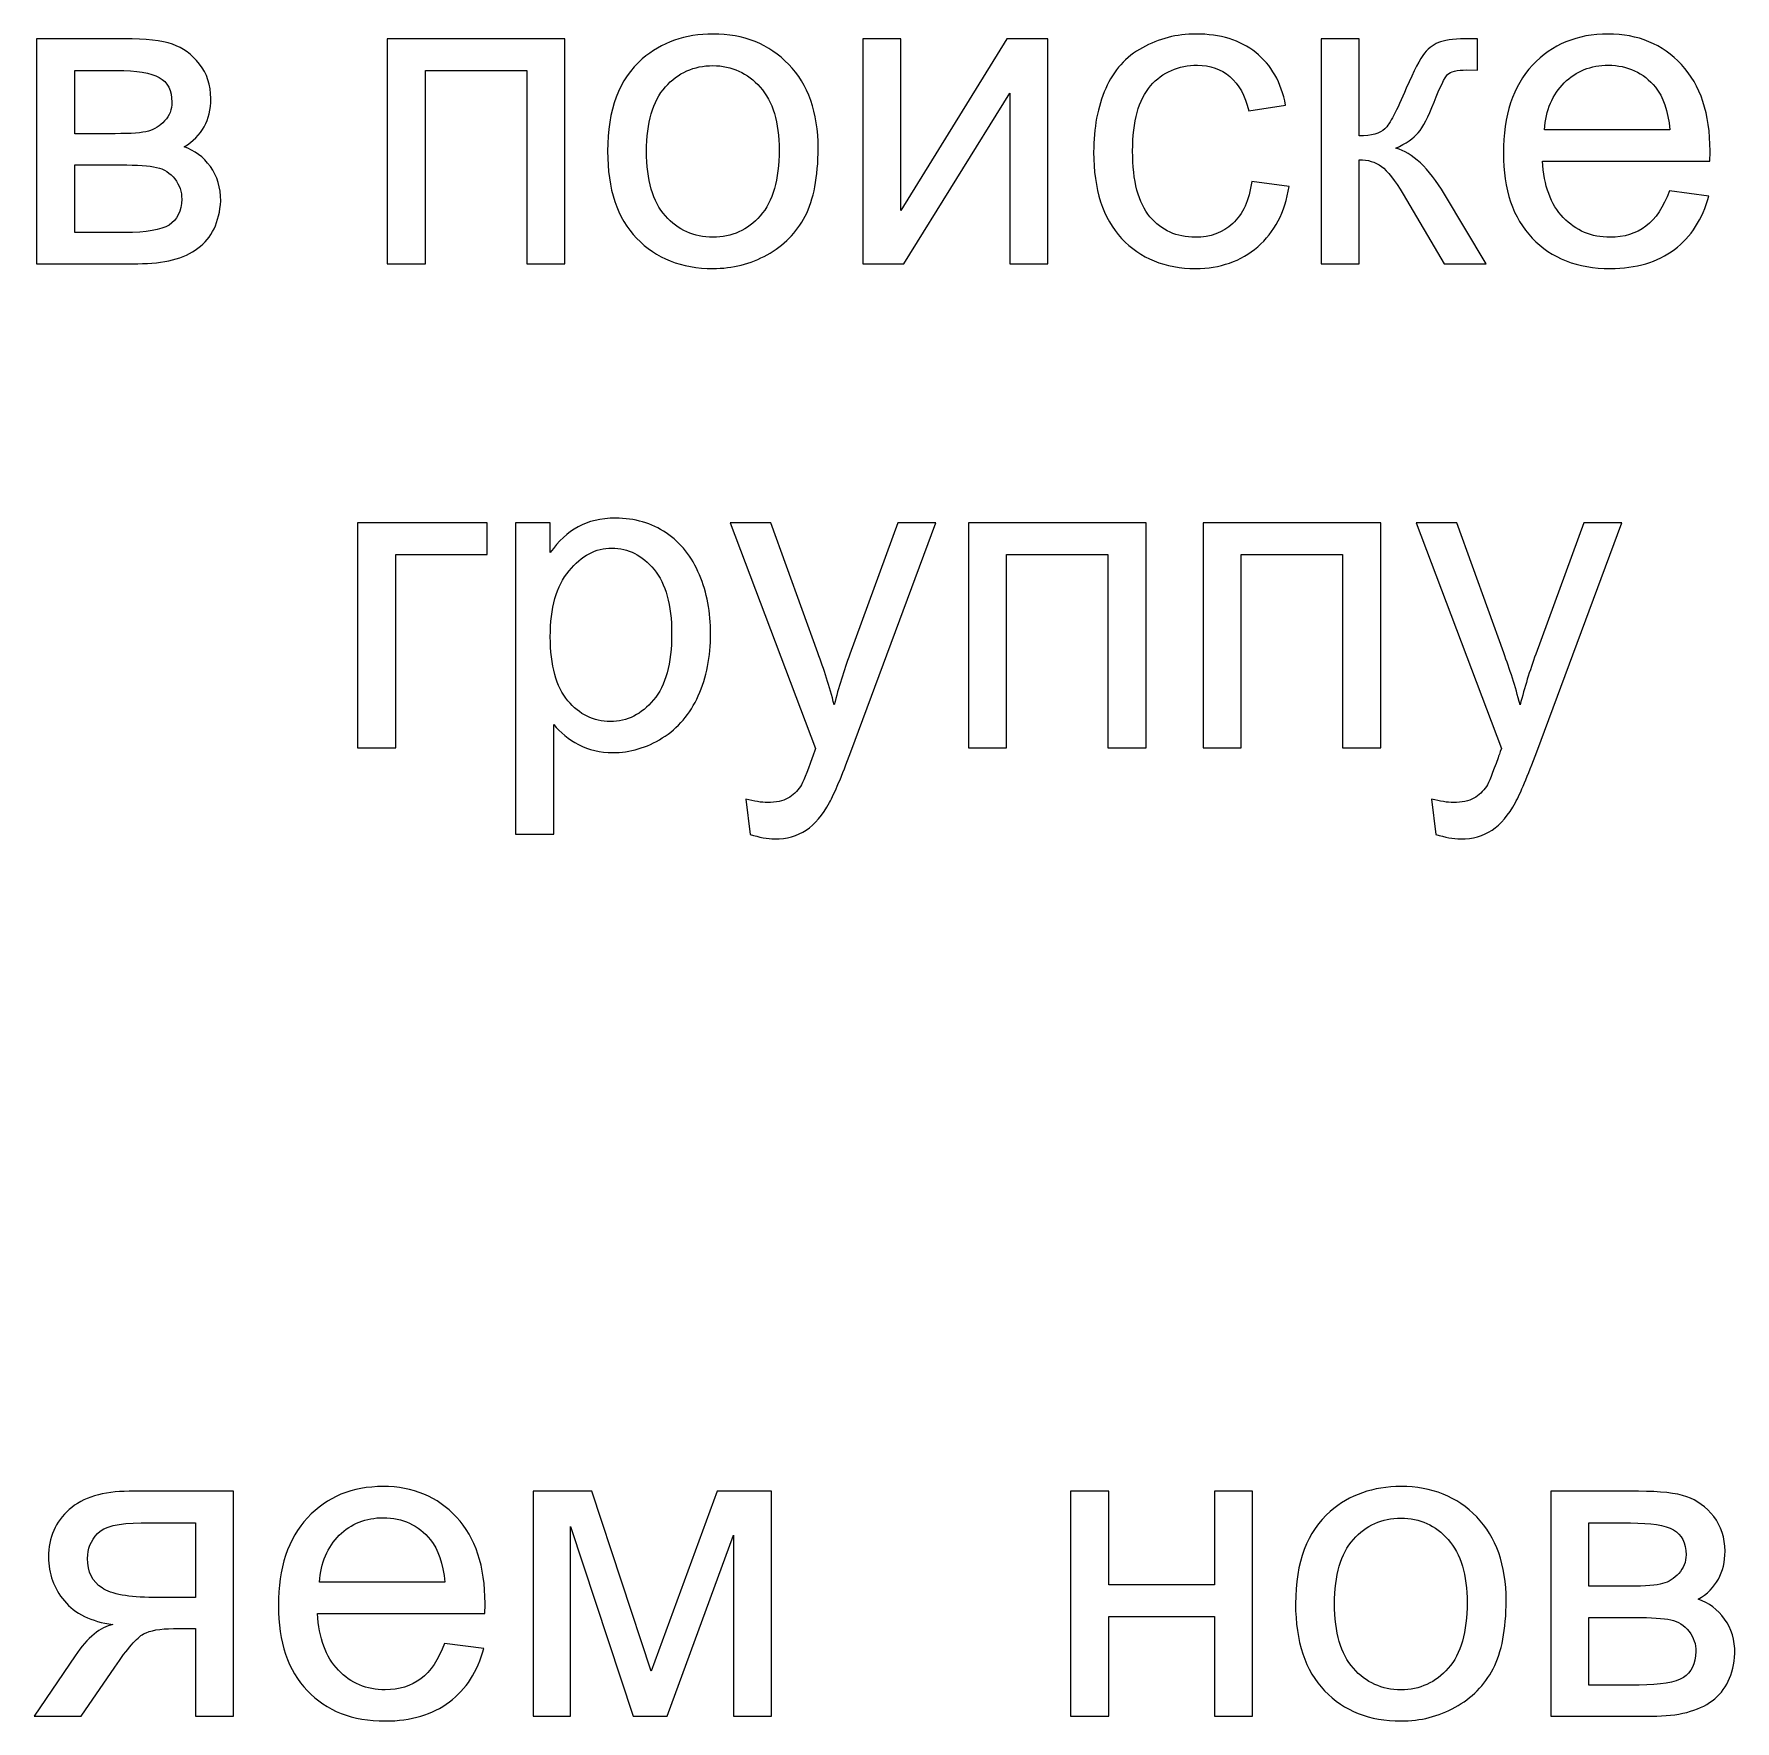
# Model space of a CAD drawing. Header units: millimetres. Extents: x 401 to 1796, y 156 to 1707.
# Drawn here: x 1372.6 to 1472.3, y 376.3 to 475.2 of the extents above; entities that cross this region are included whole.
import ezdxf

# ---------------------------------------------------------------- set-up
doc = ezdxf.new("R2010")
doc.units = ezdxf.units.MM
doc.header["$MEASUREMENT"] = 0
doc.layers.add('layer 1', color=7, linetype='Continuous')

msp = doc.modelspace()

# ---------------------------------------------------------------- linework, layer by layer
at = {"layer": 'layer 1', "color": 250}
for points, knots in [([(1372.709, 474.8986), (1372.709, 474.8986), (1377.8525, 474.8986), (1377.8525, 474.8986), (1377.8525, 474.8986), (1379.114, 474.8986), (1380.0538, 474.7928), (1380.6719, 474.5811), (1380.6719, 474.5811), (1381.2857, 474.3694), (1381.8149, 473.9842), (1382.2552, 473.4212), (1382.2552, 473.4212), (1382.6997, 472.8539), (1382.9198, 472.1808), (1382.9198, 471.3934), (1382.9198, 471.3934), (1382.9198, 470.7626), (1382.7886, 470.2123), (1382.5303, 469.7466), (1382.5303, 469.7466), (1382.2679, 469.2767), (1381.8784, 468.883), (1381.3535, 468.5698), (1381.3535, 468.5698), (1381.9715, 468.3623), (1382.4838, 467.9771), (1382.8944, 467.4098), (1382.8944, 467.4098), (1383.3008, 466.8468), (1383.504, 466.1737), (1383.504, 465.399), (1383.504, 465.399), (1383.4236, 464.1502), (1382.9748, 463.2231), (1382.1663, 462.6219), (1382.1663, 462.6219), (1381.3577, 462.0166), (1380.1808, 461.716), (1378.6399, 461.716), (1378.6399, 461.716), (1378.6399, 461.716), (1372.709, 461.716), (1372.709, 461.716), (1372.709, 461.716), (1372.709, 461.716), (1372.709, 474.8986), (1372.709, 474.8986)], [0, 0, 0, 0, 0.0769231, 0.0769231, 0.0769231, 0.0769231, 0.1538462, 0.1538462, 0.1538462, 0.1538462, 0.2307692, 0.2307692, 0.2307692, 0.2307692, 0.3076923, 0.3076923, 0.3076923, 0.3076923, 0.3846154, 0.3846154, 0.3846154, 0.3846154, 0.4615385, 0.4615385, 0.4615385, 0.4615385, 0.5384615, 0.5384615, 0.5384615, 0.5384615, 0.6153846, 0.6153846, 0.6153846, 0.6153846, 0.6923077, 0.6923077, 0.6923077, 0.6923077, 0.7692308, 0.7692308, 0.7692308, 0.7692308, 0.8461538, 0.8461538, 0.8461538, 0.8461538, 1, 1, 1, 1]), ([(1393.2619, 474.8986), (1393.2619, 474.8986), (1403.6759, 474.8986), (1403.6759, 474.8986), (1403.6759, 474.8986), (1403.6759, 474.8986), (1403.6759, 461.716), (1403.6759, 461.716), (1403.6759, 461.716), (1403.6759, 461.716), (1401.4407, 461.716), (1401.4407, 461.716), (1401.4407, 461.716), (1401.4407, 461.716), (1401.4407, 473.0444), (1401.4407, 473.0444), (1401.4407, 473.0444), (1401.4407, 473.0444), (1395.4971, 473.0444), (1395.4971, 473.0444), (1395.4971, 473.0444), (1395.4971, 473.0444), (1395.4971, 461.716), (1395.4971, 461.716), (1395.4971, 461.716), (1395.4971, 461.716), (1393.2619, 461.716), (1393.2619, 461.716), (1393.2619, 461.716), (1393.2619, 461.716), (1393.2619, 474.8986), (1393.2619, 474.8986)], [0, 0, 0, 0, 0.1111111, 0.1111111, 0.1111111, 0.1111111, 0.2222222, 0.2222222, 0.2222222, 0.2222222, 0.3333333, 0.3333333, 0.3333333, 0.3333333, 0.4444444, 0.4444444, 0.4444444, 0.4444444, 0.5555556, 0.5555556, 0.5555556, 0.5555556, 0.6666667, 0.6666667, 0.6666667, 0.6666667, 0.7777778, 0.7777778, 0.7777778, 0.7777778, 1, 1, 1, 1]), ([(1406.1778, 468.3073), (1406.1778, 470.7415), (1406.8551, 472.5449), (1408.214, 473.7175), (1408.214, 473.7175), (1409.3443, 474.6912), (1410.7286, 475.178), (1412.3585, 475.178), (1412.3585, 475.178), (1414.1661, 475.178), (1415.6478, 474.5853), (1416.7992, 473.4), (1416.7992, 473.4), (1417.9465, 472.2189), (1418.5222, 470.5806), (1418.5222, 468.4936), (1418.5222, 468.4936), (1418.5222, 466.8002), (1418.2682, 465.471), (1417.7602, 464.5015), (1417.7602, 464.5015), (1417.2522, 463.5321), (1416.5114, 462.7786), (1415.5377, 462.2409), (1415.5377, 462.2409), (1414.5683, 461.7033), (1413.5057, 461.4366), (1412.3585, 461.4366), (1412.3585, 461.4366), (1410.5127, 461.4366), (1409.0226, 462.025), (1407.8838, 463.2061), (1407.8838, 463.2061), (1406.7451, 464.3872), (1406.1778, 466.089), (1406.1778, 468.3073)], [0, 0, 0, 0, 0.1, 0.1, 0.1, 0.1, 0.2, 0.2, 0.2, 0.2, 0.3, 0.3, 0.3, 0.3, 0.4, 0.4, 0.4, 0.4, 0.5, 0.5, 0.5, 0.5, 0.6, 0.6, 0.6, 0.6, 0.7, 0.7, 0.7, 0.7, 0.8, 0.8, 0.8, 0.8, 1, 1, 1, 1]), ([(1421.1426, 474.8986), (1421.1426, 474.8986), (1423.3778, 474.8986), (1423.3778, 474.8986), (1423.3778, 474.8986), (1423.3778, 474.8986), (1423.3778, 464.8444), (1423.3778, 464.8444), (1423.3778, 464.8444), (1423.3778, 464.8444), (1429.5881, 474.8986), (1429.5881, 474.8986), (1429.5881, 474.8986), (1429.5881, 474.8986), (1431.9884, 474.8986), (1431.9884, 474.8986), (1431.9884, 474.8986), (1431.9884, 474.8986), (1431.9884, 461.716), (1431.9884, 461.716), (1431.9884, 461.716), (1431.9884, 461.716), (1429.7532, 461.716), (1429.7532, 461.716), (1429.7532, 461.716), (1429.7532, 461.716), (1429.7532, 471.7067), (1429.7532, 471.7067), (1429.7532, 471.7067), (1429.7532, 471.7067), (1423.5514, 461.716), (1423.5514, 461.716), (1423.5514, 461.716), (1423.5514, 461.716), (1421.1426, 461.716), (1421.1426, 461.716), (1421.1426, 461.716), (1421.1426, 461.716), (1421.1426, 474.8986), (1421.1426, 474.8986)], [0, 0, 0, 0, 0.0909091, 0.0909091, 0.0909091, 0.0909091, 0.1818182, 0.1818182, 0.1818182, 0.1818182, 0.2727273, 0.2727273, 0.2727273, 0.2727273, 0.3636364, 0.3636364, 0.3636364, 0.3636364, 0.4545455, 0.4545455, 0.4545455, 0.4545455, 0.5454545, 0.5454545, 0.5454545, 0.5454545, 0.6363636, 0.6363636, 0.6363636, 0.6363636, 0.7272727, 0.7272727, 0.7272727, 0.7272727, 0.8181818, 0.8181818, 0.8181818, 0.8181818, 1, 1, 1, 1]), ([(1443.9433, 466.542), (1443.9433, 466.542), (1446.1277, 466.2372), (1446.1277, 466.2372), (1446.1277, 466.2372), (1445.8864, 464.7344), (1445.2768, 463.5617), (1444.2904, 462.7108), (1444.2904, 462.7108), (1443.3041, 461.8599), (1442.0891, 461.4366), (1440.654, 461.4366), (1440.654, 461.4366), (1438.8548, 461.4366), (1437.407, 462.025), (1436.3148, 463.2019), (1436.3148, 463.2019), (1435.2184, 464.3788), (1434.6723, 466.0636), (1434.6723, 468.2565), (1434.6723, 468.2565), (1434.6723, 469.6789), (1434.9094, 470.9193), (1435.3793, 471.9861), (1435.3793, 471.9861), (1435.8492, 473.0486), (1436.5646, 473.8487), (1437.5298, 474.3779), (1437.5298, 474.3779), (1438.4908, 474.9113), (1439.5364, 475.178), (1440.6709, 475.178), (1440.6709, 475.178), (1442.0976, 475.178), (1443.2702, 474.8182), (1444.1761, 474.0943), (1444.1761, 474.0943), (1445.0863, 473.3704), (1445.6705, 472.3417), (1445.9245, 471.0124), (1445.9245, 471.0124), (1445.9245, 471.0124), (1443.7655, 470.6822), (1443.7655, 470.6822), (1443.7655, 470.6822), (1443.5581, 471.567), (1443.194, 472.2316), (1442.6648, 472.6803), (1442.6648, 472.6803), (1442.1399, 473.1248), (1441.5049, 473.3492), (1440.7598, 473.3492), (1440.7598, 473.3492), (1439.6338, 473.3492), (1438.7194, 472.947), (1438.0124, 472.1427), (1438.0124, 472.1427), (1437.3097, 471.3341), (1436.9583, 470.0641), (1436.9583, 468.32), (1436.9583, 468.32), (1436.9583, 466.5505), (1437.297, 465.2678), (1437.9743, 464.4677), (1437.9743, 464.4677), (1438.6559, 463.6676), (1439.5406, 463.2654), (1440.6286, 463.2654), (1440.6286, 463.2654), (1441.5091, 463.2654), (1442.2415, 463.5321), (1442.8257, 464.0697), (1442.8257, 464.0697), (1443.4141, 464.6031), (1443.7867, 465.4286), (1443.9433, 466.542)], [0, 0, 0, 0, 0.05, 0.05, 0.05, 0.05, 0.1, 0.1, 0.1, 0.1, 0.15, 0.15, 0.15, 0.15, 0.2, 0.2, 0.2, 0.2, 0.25, 0.25, 0.25, 0.25, 0.3, 0.3, 0.3, 0.3, 0.35, 0.35, 0.35, 0.35, 0.4, 0.4, 0.4, 0.4, 0.45, 0.45, 0.45, 0.45, 0.5, 0.5, 0.5, 0.5, 0.55, 0.55, 0.55, 0.55, 0.6, 0.6, 0.6, 0.6, 0.65, 0.65, 0.65, 0.65, 0.7, 0.7, 0.7, 0.7, 0.75, 0.75, 0.75, 0.75, 0.8, 0.8, 0.8, 0.8, 0.85, 0.85, 0.85, 0.85, 0.9, 0.9, 0.9, 0.9, 1, 1, 1, 1]), ([(1448.0073, 474.8986), (1448.0073, 474.8986), (1450.2425, 474.8986), (1450.2425, 474.8986), (1450.2425, 474.8986), (1450.2425, 474.8986), (1450.2425, 469.209), (1450.2425, 469.209), (1450.2425, 469.209), (1450.9537, 469.209), (1451.4532, 469.3445), (1451.7411, 469.6196), (1451.7411, 469.6196), (1452.0247, 469.8906), (1452.4438, 470.6822), (1453.0026, 471.9988), (1453.0026, 471.9988), (1453.4429, 473.0402), (1453.7985, 473.726), (1454.0694, 474.0562), (1454.0694, 474.0562), (1454.3446, 474.3864), (1454.6579, 474.6107), (1455.0135, 474.725), (1455.0135, 474.725), (1455.3733, 474.8393), (1455.9448, 474.8986), (1456.728, 474.8986), (1456.728, 474.8986), (1456.728, 474.8986), (1457.1767, 474.8986), (1457.1767, 474.8986), (1457.1767, 474.8986), (1457.1767, 474.8986), (1457.1767, 473.0571), (1457.1767, 473.0571), (1457.1767, 473.0571), (1457.1767, 473.0571), (1456.5544, 473.0698), (1456.5544, 473.0698), (1456.5544, 473.0698), (1455.966, 473.0698), (1455.5892, 472.9809), (1455.4241, 472.8073), (1455.4241, 472.8073), (1455.2505, 472.6253), (1454.9838, 472.0834), (1454.6282, 471.1817), (1454.6282, 471.1817), (1454.2896, 470.3181), (1453.9805, 469.7212), (1453.6969, 469.391), (1453.6969, 469.391), (1453.4175, 469.0608), (1452.9815, 468.7603), (1452.393, 468.4851), (1452.393, 468.4851), (1453.354, 468.2269), (1454.3023, 467.3336), (1455.2336, 465.8012), (1455.2336, 465.8012), (1455.2336, 465.8012), (1457.6847, 461.716), (1457.6847, 461.716), (1457.6847, 461.716), (1457.6847, 461.716), (1455.2294, 461.716), (1455.2294, 461.716), (1455.2294, 461.716), (1455.2294, 461.716), (1452.8121, 465.7885), (1452.8121, 465.7885), (1452.8121, 465.7885), (1452.3253, 466.614), (1451.902, 467.1558), (1451.5421, 467.4183), (1451.5421, 467.4183), (1451.1781, 467.6808), (1450.7463, 467.812), (1450.2425, 467.812), (1450.2425, 467.812), (1450.2425, 467.812), (1450.2425, 461.716), (1450.2425, 461.716), (1450.2425, 461.716), (1450.2425, 461.716), (1448.0073, 461.716), (1448.0073, 461.716), (1448.0073, 461.716), (1448.0073, 461.716), (1448.0073, 474.8986), (1448.0073, 474.8986)], [0, 0, 0, 0, 0.0416667, 0.0416667, 0.0416667, 0.0416667, 0.0833333, 0.0833333, 0.0833333, 0.0833333, 0.125, 0.125, 0.125, 0.125, 0.1666667, 0.1666667, 0.1666667, 0.1666667, 0.2083333, 0.2083333, 0.2083333, 0.2083333, 0.25, 0.25, 0.25, 0.25, 0.2916667, 0.2916667, 0.2916667, 0.2916667, 0.3333333, 0.3333333, 0.3333333, 0.3333333, 0.375, 0.375, 0.375, 0.375, 0.4166667, 0.4166667, 0.4166667, 0.4166667, 0.4583333, 0.4583333, 0.4583333, 0.4583333, 0.5, 0.5, 0.5, 0.5, 0.5416667, 0.5416667, 0.5416667, 0.5416667, 0.5833333, 0.5833333, 0.5833333, 0.5833333, 0.625, 0.625, 0.625, 0.625, 0.6666667, 0.6666667, 0.6666667, 0.6666667, 0.7083333, 0.7083333, 0.7083333, 0.7083333, 0.75, 0.75, 0.75, 0.75, 0.7916667, 0.7916667, 0.7916667, 0.7916667, 0.8333333, 0.8333333, 0.8333333, 0.8333333, 0.875, 0.875, 0.875, 0.875, 0.9166667, 0.9166667, 0.9166667, 0.9166667, 1, 1, 1, 1]), ([(1468.4204, 465.9832), (1468.4204, 465.9832), (1470.7318, 465.6784), (1470.7318, 465.6784), (1470.7318, 465.6784), (1470.372, 464.3364), (1469.6989, 463.2908), (1468.7167, 462.55), (1468.7167, 462.55), (1467.7346, 461.8091), (1466.4815, 461.4366), (1464.9533, 461.4366), (1464.9533, 461.4366), (1463.0314, 461.4366), (1461.5074, 462.0293), (1460.3813, 463.2146), (1460.3813, 463.2146), (1459.2552, 464.3957), (1458.6922, 466.0594), (1458.6922, 468.1972), (1458.6922, 468.1972), (1458.6922, 470.407), (1459.2595, 472.1258), (1460.3982, 473.345), (1460.3982, 473.345), (1461.537, 474.5684), (1463.0144, 475.178), (1464.8305, 475.178), (1464.8305, 475.178), (1466.5874, 475.178), (1468.0225, 474.5811), (1469.1358, 473.3831), (1469.1358, 473.3831), (1470.2492, 472.185), (1470.808, 470.5002), (1470.808, 468.3285), (1470.808, 468.3285), (1470.808, 468.1972), (1470.8038, 467.9983), (1470.7953, 467.7358), (1470.7953, 467.7358), (1470.7953, 467.7358), (1460.9782, 467.7358), (1460.9782, 467.7358), (1460.9782, 467.7358), (1461.0629, 466.2922), (1461.4693, 465.1831), (1462.2059, 464.4169), (1462.2059, 464.4169), (1462.9382, 463.6506), (1463.8569, 463.2654), (1464.9533, 463.2654), (1464.9533, 463.2654), (1465.7703, 463.2654), (1466.4688, 463.4813), (1467.0446, 463.9131), (1467.0446, 463.9131), (1467.6245, 464.3449), (1468.0817, 465.0349), (1468.4204, 465.9832)], [0, 0, 0, 0, 0.0625, 0.0625, 0.0625, 0.0625, 0.125, 0.125, 0.125, 0.125, 0.1875, 0.1875, 0.1875, 0.1875, 0.25, 0.25, 0.25, 0.25, 0.3125, 0.3125, 0.3125, 0.3125, 0.375, 0.375, 0.375, 0.375, 0.4375, 0.4375, 0.4375, 0.4375, 0.5, 0.5, 0.5, 0.5, 0.5625, 0.5625, 0.5625, 0.5625, 0.625, 0.625, 0.625, 0.625, 0.6875, 0.6875, 0.6875, 0.6875, 0.75, 0.75, 0.75, 0.75, 0.8125, 0.8125, 0.8125, 0.8125, 0.875, 0.875, 0.875, 0.875, 1, 1, 1, 1]), ([(1374.9442, 469.336), (1374.9442, 469.336), (1377.3149, 469.336), (1377.3149, 469.336), (1377.3149, 469.336), (1378.2589, 469.336), (1378.9108, 469.3868), (1379.2622, 469.4842), (1379.2622, 469.4842), (1379.6178, 469.5858), (1379.9353, 469.7847), (1380.2147, 470.0895), (1380.2147, 470.0895), (1380.4941, 470.3901), (1380.6338, 470.7542), (1380.6338, 471.1775), (1380.6338, 471.1775), (1380.6338, 471.876), (1380.3883, 472.3586), (1379.9014, 472.6338), (1379.9014, 472.6338), (1379.4104, 472.9089), (1378.5722, 473.0444), (1377.3868, 473.0444), (1377.3868, 473.0444), (1377.3868, 473.0444), (1374.9442, 473.0444), (1374.9442, 473.0444), (1374.9442, 473.0444), (1374.9442, 473.0444), (1374.9442, 469.336), (1374.9442, 469.336)], [0, 0, 0, 0, 0.1111111, 0.1111111, 0.1111111, 0.1111111, 0.2222222, 0.2222222, 0.2222222, 0.2222222, 0.3333333, 0.3333333, 0.3333333, 0.3333333, 0.4444444, 0.4444444, 0.4444444, 0.4444444, 0.5555556, 0.5555556, 0.5555556, 0.5555556, 0.6666667, 0.6666667, 0.6666667, 0.6666667, 0.7777778, 0.7777778, 0.7777778, 0.7777778, 1, 1, 1, 1]), ([(1408.4638, 468.3031), (1408.4638, 466.6182), (1408.8321, 465.3567), (1409.5687, 464.5227), (1409.5687, 464.5227), (1410.3095, 463.6845), (1411.2366, 463.2654), (1412.3585, 463.2654), (1412.3585, 463.2654), (1413.4676, 463.2654), (1414.3905, 463.6845), (1415.1313, 464.5269), (1415.1313, 464.5269), (1415.8679, 465.3694), (1416.2362, 466.6521), (1416.2362, 468.375), (1416.2362, 468.375), (1416.2362, 470.0006), (1415.8637, 471.2325), (1415.1228, 472.0665), (1415.1228, 472.0665), (1414.382, 472.9047), (1413.4591, 473.3238), (1412.3585, 473.3238), (1412.3585, 473.3238), (1411.2366, 473.3238), (1410.3095, 472.9089), (1409.5687, 472.075), (1409.5687, 472.075), (1408.8321, 471.241), (1408.4638, 469.9837), (1408.4638, 468.3031)], [0, 0, 0, 0, 0.1111111, 0.1111111, 0.1111111, 0.1111111, 0.2222222, 0.2222222, 0.2222222, 0.2222222, 0.3333333, 0.3333333, 0.3333333, 0.3333333, 0.4444444, 0.4444444, 0.4444444, 0.4444444, 0.5555556, 0.5555556, 0.5555556, 0.5555556, 0.6666667, 0.6666667, 0.6666667, 0.6666667, 0.7777778, 0.7777778, 0.7777778, 0.7777778, 1, 1, 1, 1]), ([(1461.1052, 469.5646), (1461.1052, 469.5646), (1468.4458, 469.5646), (1468.4458, 469.5646), (1468.4458, 469.5646), (1468.3484, 470.6737), (1468.0648, 471.5035), (1467.6034, 472.058), (1467.6034, 472.058), (1466.8964, 472.9174), (1465.9735, 473.3492), (1464.8432, 473.3492), (1464.8432, 473.3492), (1463.8188, 473.3492), (1462.9594, 473.0063), (1462.2609, 472.3205), (1462.2609, 472.3205), (1461.5666, 471.6347), (1461.1814, 470.7161), (1461.1052, 469.5646)], [0, 0, 0, 0, 0.1666667, 0.1666667, 0.1666667, 0.1666667, 0.3333333, 0.3333333, 0.3333333, 0.3333333, 0.5, 0.5, 0.5, 0.5, 0.6666667, 0.6666667, 0.6666667, 0.6666667, 1, 1, 1, 1]), ([(1374.9442, 463.5448), (1374.9442, 463.5448), (1377.8779, 463.5448), (1377.8779, 463.5448), (1377.8779, 463.5448), (1379.1394, 463.5448), (1380.0073, 463.693), (1380.4772, 463.9851), (1380.4772, 463.9851), (1380.9471, 464.2814), (1381.1926, 464.7852), (1381.218, 465.5091), (1381.218, 465.5091), (1381.218, 465.9282), (1381.0825, 466.3219), (1380.8116, 466.6817), (1380.8116, 466.6817), (1380.5364, 467.0415), (1380.1808, 467.2701), (1379.7448, 467.3633), (1379.7448, 467.3633), (1379.3088, 467.4606), (1378.606, 467.5072), (1377.6408, 467.5072), (1377.6408, 467.5072), (1377.6408, 467.5072), (1374.9442, 467.5072), (1374.9442, 467.5072), (1374.9442, 467.5072), (1374.9442, 467.5072), (1374.9442, 463.5448), (1374.9442, 463.5448)], [0, 0, 0, 0, 0.1111111, 0.1111111, 0.1111111, 0.1111111, 0.2222222, 0.2222222, 0.2222222, 0.2222222, 0.3333333, 0.3333333, 0.3333333, 0.3333333, 0.4444444, 0.4444444, 0.4444444, 0.4444444, 0.5555556, 0.5555556, 0.5555556, 0.5555556, 0.6666667, 0.6666667, 0.6666667, 0.6666667, 0.7777778, 0.7777778, 0.7777778, 0.7777778, 1, 1, 1, 1]), ([(1400.7908, 428.2853), (1400.7908, 428.2853), (1400.7908, 446.5225), (1400.7908, 446.5225), (1400.7908, 446.5225), (1400.7908, 446.5225), (1402.8228, 446.5225), (1402.8228, 446.5225), (1402.8228, 446.5225), (1402.8228, 446.5225), (1402.8228, 444.7911), (1402.8228, 444.7911), (1402.8228, 444.7911), (1403.3012, 445.4599), (1403.843, 445.9637), (1404.4484, 446.2981), (1404.4484, 446.2981), (1405.0495, 446.6326), (1405.7819, 446.8019), (1406.6413, 446.8019), (1406.6413, 446.8019), (1407.7673, 446.8019), (1408.7579, 446.514), (1409.6173, 445.9341), (1409.6173, 445.9341), (1410.4767, 445.3583), (1411.1244, 444.5413), (1411.5646, 443.4914), (1411.5646, 443.4914), (1412.0007, 442.4373), (1412.2208, 441.2859), (1412.2208, 440.0286), (1412.2208, 440.0286), (1412.2208, 438.6866), (1411.9795, 437.4759), (1411.4969, 436.3964), (1411.4969, 436.3964), (1411.0143, 435.3211), (1410.3116, 434.4956), (1409.3887, 433.9199), (1409.3887, 433.9199), (1408.4701, 433.3484), (1407.5006, 433.0605), (1406.4846, 433.0605), (1406.4846, 433.0605), (1405.7396, 433.0605), (1405.0707, 433.2171), (1404.4823, 433.5304), (1404.4823, 433.5304), (1403.8896, 433.8437), (1403.407, 434.2374), (1403.026, 434.7157), (1403.026, 434.7157), (1403.026, 434.7157), (1403.026, 428.2853), (1403.026, 428.2853), (1403.026, 428.2853), (1403.026, 428.2853), (1400.7908, 428.2853), (1400.7908, 428.2853)], [0, 0, 0, 0, 0.0625, 0.0625, 0.0625, 0.0625, 0.125, 0.125, 0.125, 0.125, 0.1875, 0.1875, 0.1875, 0.1875, 0.25, 0.25, 0.25, 0.25, 0.3125, 0.3125, 0.3125, 0.3125, 0.375, 0.375, 0.375, 0.375, 0.4375, 0.4375, 0.4375, 0.4375, 0.5, 0.5, 0.5, 0.5, 0.5625, 0.5625, 0.5625, 0.5625, 0.625, 0.625, 0.625, 0.625, 0.6875, 0.6875, 0.6875, 0.6875, 0.75, 0.75, 0.75, 0.75, 0.8125, 0.8125, 0.8125, 0.8125, 0.875, 0.875, 0.875, 0.875, 1, 1, 1, 1]), ([(1391.5283, 446.5225), (1391.5283, 446.5225), (1399.1229, 446.5225), (1399.1229, 446.5225), (1399.1229, 446.5225), (1399.1229, 446.5225), (1399.1229, 444.6683), (1399.1229, 444.6683), (1399.1229, 444.6683), (1399.1229, 444.6683), (1393.7635, 444.6683), (1393.7635, 444.6683), (1393.7635, 444.6683), (1393.7635, 444.6683), (1393.7635, 433.3399), (1393.7635, 433.3399), (1393.7635, 433.3399), (1393.7635, 433.3399), (1391.5283, 433.3399), (1391.5283, 433.3399), (1391.5283, 433.3399), (1391.5283, 433.3399), (1391.5283, 446.5225), (1391.5283, 446.5225)], [0, 0, 0, 0, 0.1428571, 0.1428571, 0.1428571, 0.1428571, 0.2857143, 0.2857143, 0.2857143, 0.2857143, 0.4285714, 0.4285714, 0.4285714, 0.4285714, 0.5714286, 0.5714286, 0.5714286, 0.5714286, 0.7142857, 0.7142857, 0.7142857, 0.7142857, 1, 1, 1, 1]), ([(1414.5322, 428.2726), (1414.5322, 428.2726), (1414.2782, 430.3385), (1414.2782, 430.3385), (1414.2782, 430.3385), (1414.7693, 430.2072), (1415.1926, 430.1395), (1415.5567, 430.1395), (1415.5567, 430.1395), (1416.0562, 430.1395), (1416.4541, 430.2242), (1416.7505, 430.3893), (1416.7505, 430.3893), (1417.051, 430.5544), (1417.2966, 430.7872), (1417.4871, 431.0835), (1417.4871, 431.0835), (1417.6268, 431.3079), (1417.8554, 431.8625), (1418.1686, 432.7515), (1418.1686, 432.7515), (1418.211, 432.8742), (1418.2745, 433.0563), (1418.3676, 433.2976), (1418.3676, 433.2976), (1418.3676, 433.2976), (1413.3638, 446.5225), (1413.3638, 446.5225), (1413.3638, 446.5225), (1413.3638, 446.5225), (1415.7514, 446.5225), (1415.7514, 446.5225), (1415.7514, 446.5225), (1415.7514, 446.5225), (1418.5031, 438.911), (1418.5031, 438.911), (1418.5031, 438.911), (1418.8629, 437.95), (1419.1804, 436.934), (1419.464, 435.8672), (1419.464, 435.8672), (1419.7223, 436.8705), (1420.0271, 437.8611), (1420.3827, 438.8348), (1420.3827, 438.8348), (1420.3827, 438.8348), (1423.1936, 446.5225), (1423.1936, 446.5225), (1423.1936, 446.5225), (1423.1936, 446.5225), (1425.4246, 446.5225), (1425.4246, 446.5225), (1425.4246, 446.5225), (1425.4246, 446.5225), (1420.4419, 433.1113), (1420.4419, 433.1113), (1420.4419, 433.1113), (1419.9043, 431.6677), (1419.4852, 430.6771), (1419.1846, 430.131), (1419.1846, 430.131), (1418.7867, 429.3987), (1418.3295, 428.861), (1417.8173, 428.5181), (1417.8173, 428.5181), (1417.3008, 428.1752), (1416.687, 428.0059), (1415.9758, 428.0059), (1415.9758, 428.0059), (1415.544, 428.0059), (1415.0614, 428.0948), (1414.5322, 428.2726)], [0, 0, 0, 0, 0.0526316, 0.0526316, 0.0526316, 0.0526316, 0.1052632, 0.1052632, 0.1052632, 0.1052632, 0.1578947, 0.1578947, 0.1578947, 0.1578947, 0.2105263, 0.2105263, 0.2105263, 0.2105263, 0.2631579, 0.2631579, 0.2631579, 0.2631579, 0.3157895, 0.3157895, 0.3157895, 0.3157895, 0.3684211, 0.3684211, 0.3684211, 0.3684211, 0.4210526, 0.4210526, 0.4210526, 0.4210526, 0.4736842, 0.4736842, 0.4736842, 0.4736842, 0.5263158, 0.5263158, 0.5263158, 0.5263158, 0.5789474, 0.5789474, 0.5789474, 0.5789474, 0.6315789, 0.6315789, 0.6315789, 0.6315789, 0.6842105, 0.6842105, 0.6842105, 0.6842105, 0.7368421, 0.7368421, 0.7368421, 0.7368421, 0.7894737, 0.7894737, 0.7894737, 0.7894737, 0.8421053, 0.8421053, 0.8421053, 0.8421053, 0.8947368, 0.8947368, 0.8947368, 0.8947368, 1, 1, 1, 1]), ([(1427.3338, 446.5225), (1427.3338, 446.5225), (1437.7478, 446.5225), (1437.7478, 446.5225), (1437.7478, 446.5225), (1437.7478, 446.5225), (1437.7478, 433.3399), (1437.7478, 433.3399), (1437.7478, 433.3399), (1437.7478, 433.3399), (1435.5126, 433.3399), (1435.5126, 433.3399), (1435.5126, 433.3399), (1435.5126, 433.3399), (1435.5126, 444.6683), (1435.5126, 444.6683), (1435.5126, 444.6683), (1435.5126, 444.6683), (1429.569, 444.6683), (1429.569, 444.6683), (1429.569, 444.6683), (1429.569, 444.6683), (1429.569, 433.3399), (1429.569, 433.3399), (1429.569, 433.3399), (1429.569, 433.3399), (1427.3338, 433.3399), (1427.3338, 433.3399), (1427.3338, 433.3399), (1427.3338, 433.3399), (1427.3338, 446.5225), (1427.3338, 446.5225)], [0, 0, 0, 0, 0.1111111, 0.1111111, 0.1111111, 0.1111111, 0.2222222, 0.2222222, 0.2222222, 0.2222222, 0.3333333, 0.3333333, 0.3333333, 0.3333333, 0.4444444, 0.4444444, 0.4444444, 0.4444444, 0.5555556, 0.5555556, 0.5555556, 0.5555556, 0.6666667, 0.6666667, 0.6666667, 0.6666667, 0.7777778, 0.7777778, 0.7777778, 0.7777778, 1, 1, 1, 1]), ([(1441.0879, 446.5225), (1441.0879, 446.5225), (1451.5019, 446.5225), (1451.5019, 446.5225), (1451.5019, 446.5225), (1451.5019, 446.5225), (1451.5019, 433.3399), (1451.5019, 433.3399), (1451.5019, 433.3399), (1451.5019, 433.3399), (1449.2667, 433.3399), (1449.2667, 433.3399), (1449.2667, 433.3399), (1449.2667, 433.3399), (1449.2667, 444.6683), (1449.2667, 444.6683), (1449.2667, 444.6683), (1449.2667, 444.6683), (1443.3231, 444.6683), (1443.3231, 444.6683), (1443.3231, 444.6683), (1443.3231, 444.6683), (1443.3231, 433.3399), (1443.3231, 433.3399), (1443.3231, 433.3399), (1443.3231, 433.3399), (1441.0879, 433.3399), (1441.0879, 433.3399), (1441.0879, 433.3399), (1441.0879, 433.3399), (1441.0879, 446.5225), (1441.0879, 446.5225)], [0, 0, 0, 0, 0.1111111, 0.1111111, 0.1111111, 0.1111111, 0.2222222, 0.2222222, 0.2222222, 0.2222222, 0.3333333, 0.3333333, 0.3333333, 0.3333333, 0.4444444, 0.4444444, 0.4444444, 0.4444444, 0.5555556, 0.5555556, 0.5555556, 0.5555556, 0.6666667, 0.6666667, 0.6666667, 0.6666667, 0.7777778, 0.7777778, 0.7777778, 0.7777778, 1, 1, 1, 1]), ([(1454.7404, 428.2726), (1454.7404, 428.2726), (1454.4864, 430.3385), (1454.4864, 430.3385), (1454.4864, 430.3385), (1454.9775, 430.2072), (1455.4008, 430.1395), (1455.7649, 430.1395), (1455.7649, 430.1395), (1456.2644, 430.1395), (1456.6623, 430.2242), (1456.9587, 430.3893), (1456.9587, 430.3893), (1457.2592, 430.5544), (1457.5048, 430.7872), (1457.6953, 431.0835), (1457.6953, 431.0835), (1457.835, 431.3079), (1458.0636, 431.8625), (1458.3768, 432.7515), (1458.3768, 432.7515), (1458.4192, 432.8742), (1458.4827, 433.0563), (1458.5758, 433.2976), (1458.5758, 433.2976), (1458.5758, 433.2976), (1453.572, 446.5225), (1453.572, 446.5225), (1453.572, 446.5225), (1453.572, 446.5225), (1455.9596, 446.5225), (1455.9596, 446.5225), (1455.9596, 446.5225), (1455.9596, 446.5225), (1458.7113, 438.911), (1458.7113, 438.911), (1458.7113, 438.911), (1459.0711, 437.95), (1459.3886, 436.934), (1459.6722, 435.8672), (1459.6722, 435.8672), (1459.9305, 436.8705), (1460.2353, 437.8611), (1460.5909, 438.8348), (1460.5909, 438.8348), (1460.5909, 438.8348), (1463.4018, 446.5225), (1463.4018, 446.5225), (1463.4018, 446.5225), (1463.4018, 446.5225), (1465.6328, 446.5225), (1465.6328, 446.5225), (1465.6328, 446.5225), (1465.6328, 446.5225), (1460.6501, 433.1113), (1460.6501, 433.1113), (1460.6501, 433.1113), (1460.1125, 431.6677), (1459.6934, 430.6771), (1459.3928, 430.131), (1459.3928, 430.131), (1458.9949, 429.3987), (1458.5377, 428.861), (1458.0255, 428.5181), (1458.0255, 428.5181), (1457.509, 428.1752), (1456.8952, 428.0059), (1456.184, 428.0059), (1456.184, 428.0059), (1455.7522, 428.0059), (1455.2696, 428.0948), (1454.7404, 428.2726)], [0, 0, 0, 0, 0.0526316, 0.0526316, 0.0526316, 0.0526316, 0.1052632, 0.1052632, 0.1052632, 0.1052632, 0.1578947, 0.1578947, 0.1578947, 0.1578947, 0.2105263, 0.2105263, 0.2105263, 0.2105263, 0.2631579, 0.2631579, 0.2631579, 0.2631579, 0.3157895, 0.3157895, 0.3157895, 0.3157895, 0.3684211, 0.3684211, 0.3684211, 0.3684211, 0.4210526, 0.4210526, 0.4210526, 0.4210526, 0.4736842, 0.4736842, 0.4736842, 0.4736842, 0.5263158, 0.5263158, 0.5263158, 0.5263158, 0.5789474, 0.5789474, 0.5789474, 0.5789474, 0.6315789, 0.6315789, 0.6315789, 0.6315789, 0.6842105, 0.6842105, 0.6842105, 0.6842105, 0.7368421, 0.7368421, 0.7368421, 0.7368421, 0.7894737, 0.7894737, 0.7894737, 0.7894737, 0.8421053, 0.8421053, 0.8421053, 0.8421053, 0.8947368, 0.8947368, 0.8947368, 0.8947368, 1, 1, 1, 1]), ([(1402.8228, 439.8508), (1402.8228, 438.1617), (1403.1657, 436.9128), (1403.8473, 436.1043), (1403.8473, 436.1043), (1404.5331, 435.2957), (1405.3628, 434.8893), (1406.3365, 434.8893), (1406.3365, 434.8893), (1407.3271, 434.8893), (1408.1737, 435.3084), (1408.8765, 436.1466), (1408.8765, 436.1466), (1409.5834, 436.9848), (1409.9348, 438.2802), (1409.9348, 440.037), (1409.9348, 440.037), (1409.9348, 441.7134), (1409.5919, 442.9665), (1408.9019, 443.8005), (1408.9019, 443.8005), (1408.2118, 444.6344), (1407.3906, 445.0493), (1406.4338, 445.0493), (1406.4338, 445.0493), (1405.4856, 445.0493), (1404.6474, 444.6048), (1403.9192, 443.72), (1403.9192, 443.72), (1403.1869, 442.831), (1402.8228, 441.5441), (1402.8228, 439.8508)], [0, 0, 0, 0, 0.1111111, 0.1111111, 0.1111111, 0.1111111, 0.2222222, 0.2222222, 0.2222222, 0.2222222, 0.3333333, 0.3333333, 0.3333333, 0.3333333, 0.4444444, 0.4444444, 0.4444444, 0.4444444, 0.5555556, 0.5555556, 0.5555556, 0.5555556, 0.6666667, 0.6666667, 0.6666667, 0.6666667, 0.7777778, 0.7777778, 0.7777778, 0.7777778, 1, 1, 1, 1]), ([(1396.6103, 380.8549), (1396.6103, 380.8549), (1398.9217, 380.5501), (1398.9217, 380.5501), (1398.9217, 380.5501), (1398.5619, 379.2081), (1397.8888, 378.1625), (1396.9066, 377.4217), (1396.9066, 377.4217), (1395.9245, 376.6808), (1394.6714, 376.3083), (1393.1432, 376.3083), (1393.1432, 376.3083), (1391.2213, 376.3083), (1389.6973, 376.901), (1388.5712, 378.0863), (1388.5712, 378.0863), (1387.4451, 379.2674), (1386.8821, 380.9311), (1386.8821, 383.0689), (1386.8821, 383.0689), (1386.8821, 385.2787), (1387.4494, 386.9975), (1388.5881, 388.2167), (1388.5881, 388.2167), (1389.7269, 389.4401), (1391.2043, 390.0497), (1393.0204, 390.0497), (1393.0204, 390.0497), (1394.7773, 390.0497), (1396.2124, 389.4528), (1397.3257, 388.2548), (1397.3257, 388.2548), (1398.4391, 387.0567), (1398.9979, 385.3719), (1398.9979, 383.2002), (1398.9979, 383.2002), (1398.9979, 383.0689), (1398.9937, 382.87), (1398.9852, 382.6075), (1398.9852, 382.6075), (1398.9852, 382.6075), (1389.1681, 382.6075), (1389.1681, 382.6075), (1389.1681, 382.6075), (1389.2528, 381.1639), (1389.6592, 380.0548), (1390.3958, 379.2886), (1390.3958, 379.2886), (1391.1281, 378.5223), (1392.0468, 378.1371), (1393.1432, 378.1371), (1393.1432, 378.1371), (1393.9602, 378.1371), (1394.6587, 378.353), (1395.2345, 378.7848), (1395.2345, 378.7848), (1395.8144, 379.2166), (1396.2716, 379.9066), (1396.6103, 380.8549)], [0, 0, 0, 0, 0.0625, 0.0625, 0.0625, 0.0625, 0.125, 0.125, 0.125, 0.125, 0.1875, 0.1875, 0.1875, 0.1875, 0.25, 0.25, 0.25, 0.25, 0.3125, 0.3125, 0.3125, 0.3125, 0.375, 0.375, 0.375, 0.375, 0.4375, 0.4375, 0.4375, 0.4375, 0.5, 0.5, 0.5, 0.5, 0.5625, 0.5625, 0.5625, 0.5625, 0.625, 0.625, 0.625, 0.625, 0.6875, 0.6875, 0.6875, 0.6875, 0.75, 0.75, 0.75, 0.75, 0.8125, 0.8125, 0.8125, 0.8125, 0.875, 0.875, 0.875, 0.875, 1, 1, 1, 1]), ([(1446.5086, 383.179), (1446.5086, 385.6132), (1447.1859, 387.4166), (1448.5448, 388.5892), (1448.5448, 388.5892), (1449.6751, 389.5629), (1451.0594, 390.0497), (1452.6893, 390.0497), (1452.6893, 390.0497), (1454.4969, 390.0497), (1455.9786, 389.457), (1457.13, 388.2717), (1457.13, 388.2717), (1458.2773, 387.0906), (1458.853, 385.4523), (1458.853, 383.3653), (1458.853, 383.3653), (1458.853, 381.6719), (1458.599, 380.3427), (1458.091, 379.3732), (1458.091, 379.3732), (1457.583, 378.4038), (1456.8422, 377.6503), (1455.8685, 377.1126), (1455.8685, 377.1126), (1454.8991, 376.575), (1453.8365, 376.3083), (1452.6893, 376.3083), (1452.6893, 376.3083), (1450.8435, 376.3083), (1449.3534, 376.8967), (1448.2146, 378.0778), (1448.2146, 378.0778), (1447.0759, 379.2589), (1446.5086, 380.9607), (1446.5086, 383.179)], [0, 0, 0, 0, 0.1, 0.1, 0.1, 0.1, 0.2, 0.2, 0.2, 0.2, 0.3, 0.3, 0.3, 0.3, 0.4, 0.4, 0.4, 0.4, 0.5, 0.5, 0.5, 0.5, 0.6, 0.6, 0.6, 0.6, 0.7, 0.7, 0.7, 0.7, 0.8, 0.8, 0.8, 0.8, 1, 1, 1, 1]), ([(1384.2532, 389.7703), (1384.2532, 389.7703), (1384.2532, 376.5877), (1384.2532, 376.5877), (1384.2532, 376.5877), (1384.2532, 376.5877), (1382.018, 376.5877), (1382.018, 376.5877), (1382.018, 376.5877), (1382.018, 376.5877), (1382.018, 381.7185), (1382.018, 381.7185), (1382.018, 381.7185), (1382.018, 381.7185), (1380.7311, 381.7185), (1380.7311, 381.7185), (1380.7311, 381.7185), (1379.9479, 381.7185), (1379.3637, 381.6169), (1378.9785, 381.4095), (1378.9785, 381.4095), (1378.5932, 381.202), (1378.0302, 380.5543), (1377.2894, 379.4579), (1377.2894, 379.4579), (1377.2894, 379.4579), (1375.3251, 376.5877), (1375.3251, 376.5877), (1375.3251, 376.5877), (1375.3251, 376.5877), (1372.5565, 376.5877), (1372.5565, 376.5877), (1372.5565, 376.5877), (1372.5565, 376.5877), (1374.9695, 380.1268), (1374.9695, 380.1268), (1374.9695, 380.1268), (1375.7061, 381.2105), (1376.4427, 381.8201), (1377.1751, 381.9598), (1377.1751, 381.9598), (1375.9008, 382.1334), (1374.9526, 382.5948), (1374.3345, 383.3399), (1374.3345, 383.3399), (1373.7164, 384.0849), (1373.4074, 384.9443), (1373.4074, 385.9137), (1373.4074, 385.9137), (1373.4074, 387.061), (1373.8096, 387.9881), (1374.6181, 388.6993), (1374.6181, 388.6993), (1375.4267, 389.4147), (1376.5993, 389.7703), (1378.1318, 389.7703), (1378.1318, 389.7703), (1378.1318, 389.7703), (1384.2532, 389.7703), (1384.2532, 389.7703)], [0, 0, 0, 0, 0.0625, 0.0625, 0.0625, 0.0625, 0.125, 0.125, 0.125, 0.125, 0.1875, 0.1875, 0.1875, 0.1875, 0.25, 0.25, 0.25, 0.25, 0.3125, 0.3125, 0.3125, 0.3125, 0.375, 0.375, 0.375, 0.375, 0.4375, 0.4375, 0.4375, 0.4375, 0.5, 0.5, 0.5, 0.5, 0.5625, 0.5625, 0.5625, 0.5625, 0.625, 0.625, 0.625, 0.625, 0.6875, 0.6875, 0.6875, 0.6875, 0.75, 0.75, 0.75, 0.75, 0.8125, 0.8125, 0.8125, 0.8125, 0.875, 0.875, 0.875, 0.875, 1, 1, 1, 1]), ([(1401.8215, 389.7703), (1401.8215, 389.7703), (1405.259, 389.7703), (1405.259, 389.7703), (1405.259, 389.7703), (1405.259, 389.7703), (1408.743, 379.2208), (1408.743, 379.2208), (1408.743, 379.2208), (1408.743, 379.2208), (1412.5996, 389.7703), (1412.5996, 389.7703), (1412.5996, 389.7703), (1412.5996, 389.7703), (1415.7915, 389.7703), (1415.7915, 389.7703), (1415.7915, 389.7703), (1415.7915, 389.7703), (1415.7915, 376.5877), (1415.7915, 376.5877), (1415.7915, 376.5877), (1415.7915, 376.5877), (1413.5563, 376.5877), (1413.5563, 376.5877), (1413.5563, 376.5877), (1413.5563, 376.5877), (1413.5563, 387.2007), (1413.5563, 387.2007), (1413.5563, 387.2007), (1413.5563, 387.2007), (1409.6743, 376.5877), (1409.6743, 376.5877), (1409.6743, 376.5877), (1409.6743, 376.5877), (1407.6762, 376.5877), (1407.6762, 376.5877), (1407.6762, 376.5877), (1407.6762, 376.5877), (1404.0059, 387.7087), (1404.0059, 387.7087), (1404.0059, 387.7087), (1404.0059, 387.7087), (1404.0059, 376.5877), (1404.0059, 376.5877), (1404.0059, 376.5877), (1404.0059, 376.5877), (1401.8215, 376.5877), (1401.8215, 376.5877), (1401.8215, 376.5877), (1401.8215, 376.5877), (1401.8215, 389.7703), (1401.8215, 389.7703)], [0, 0, 0, 0, 0.0714286, 0.0714286, 0.0714286, 0.0714286, 0.1428571, 0.1428571, 0.1428571, 0.1428571, 0.2142857, 0.2142857, 0.2142857, 0.2142857, 0.2857143, 0.2857143, 0.2857143, 0.2857143, 0.3571429, 0.3571429, 0.3571429, 0.3571429, 0.4285714, 0.4285714, 0.4285714, 0.4285714, 0.5, 0.5, 0.5, 0.5, 0.5714286, 0.5714286, 0.5714286, 0.5714286, 0.6428571, 0.6428571, 0.6428571, 0.6428571, 0.7142857, 0.7142857, 0.7142857, 0.7142857, 0.7857143, 0.7857143, 0.7857143, 0.7857143, 0.8571429, 0.8571429, 0.8571429, 0.8571429, 1, 1, 1, 1]), ([(1433.3218, 389.7703), (1433.3218, 389.7703), (1435.557, 389.7703), (1435.557, 389.7703), (1435.557, 389.7703), (1435.557, 389.7703), (1435.557, 384.2839), (1435.557, 384.2839), (1435.557, 384.2839), (1435.557, 384.2839), (1441.7546, 384.2839), (1441.7546, 384.2839), (1441.7546, 384.2839), (1441.7546, 384.2839), (1441.7546, 389.7703), (1441.7546, 389.7703), (1441.7546, 389.7703), (1441.7546, 389.7703), (1443.9898, 389.7703), (1443.9898, 389.7703), (1443.9898, 389.7703), (1443.9898, 389.7703), (1443.9898, 376.5877), (1443.9898, 376.5877), (1443.9898, 376.5877), (1443.9898, 376.5877), (1441.7546, 376.5877), (1441.7546, 376.5877), (1441.7546, 376.5877), (1441.7546, 376.5877), (1441.7546, 382.4297), (1441.7546, 382.4297), (1441.7546, 382.4297), (1441.7546, 382.4297), (1435.557, 382.4297), (1435.557, 382.4297), (1435.557, 382.4297), (1435.557, 382.4297), (1435.557, 376.5877), (1435.557, 376.5877), (1435.557, 376.5877), (1435.557, 376.5877), (1433.3218, 376.5877), (1433.3218, 376.5877), (1433.3218, 376.5877), (1433.3218, 376.5877), (1433.3218, 389.7703), (1433.3218, 389.7703)], [0, 0, 0, 0, 0.0769231, 0.0769231, 0.0769231, 0.0769231, 0.1538462, 0.1538462, 0.1538462, 0.1538462, 0.2307692, 0.2307692, 0.2307692, 0.2307692, 0.3076923, 0.3076923, 0.3076923, 0.3076923, 0.3846154, 0.3846154, 0.3846154, 0.3846154, 0.4615385, 0.4615385, 0.4615385, 0.4615385, 0.5384615, 0.5384615, 0.5384615, 0.5384615, 0.6153846, 0.6153846, 0.6153846, 0.6153846, 0.6923077, 0.6923077, 0.6923077, 0.6923077, 0.7692308, 0.7692308, 0.7692308, 0.7692308, 0.8461538, 0.8461538, 0.8461538, 0.8461538, 1, 1, 1, 1]), ([(1461.4734, 389.7703), (1461.4734, 389.7703), (1466.6169, 389.7703), (1466.6169, 389.7703), (1466.6169, 389.7703), (1467.8784, 389.7703), (1468.8182, 389.6645), (1469.4363, 389.4528), (1469.4363, 389.4528), (1470.0501, 389.2411), (1470.5793, 388.8559), (1471.0196, 388.2929), (1471.0196, 388.2929), (1471.4641, 387.7256), (1471.6842, 387.0525), (1471.6842, 386.2651), (1471.6842, 386.2651), (1471.6842, 385.6343), (1471.553, 385.084), (1471.2947, 384.6183), (1471.2947, 384.6183), (1471.0323, 384.1484), (1470.6428, 383.7547), (1470.1179, 383.4415), (1470.1179, 383.4415), (1470.7359, 383.234), (1471.2482, 382.8488), (1471.6588, 382.2815), (1471.6588, 382.2815), (1472.0652, 381.7185), (1472.2684, 381.0454), (1472.2684, 380.2707), (1472.2684, 380.2707), (1472.188, 379.0219), (1471.7392, 378.0948), (1470.9307, 377.4936), (1470.9307, 377.4936), (1470.1221, 376.8883), (1468.9452, 376.5877), (1467.4043, 376.5877), (1467.4043, 376.5877), (1467.4043, 376.5877), (1461.4734, 376.5877), (1461.4734, 376.5877), (1461.4734, 376.5877), (1461.4734, 376.5877), (1461.4734, 389.7703), (1461.4734, 389.7703)], [0, 0, 0, 0, 0.0769231, 0.0769231, 0.0769231, 0.0769231, 0.1538462, 0.1538462, 0.1538462, 0.1538462, 0.2307692, 0.2307692, 0.2307692, 0.2307692, 0.3076923, 0.3076923, 0.3076923, 0.3076923, 0.3846154, 0.3846154, 0.3846154, 0.3846154, 0.4615385, 0.4615385, 0.4615385, 0.4615385, 0.5384615, 0.5384615, 0.5384615, 0.5384615, 0.6153846, 0.6153846, 0.6153846, 0.6153846, 0.6923077, 0.6923077, 0.6923077, 0.6923077, 0.7692308, 0.7692308, 0.7692308, 0.7692308, 0.8461538, 0.8461538, 0.8461538, 0.8461538, 1, 1, 1, 1]), ([(1382.018, 387.9161), (1382.018, 387.9161), (1378.843, 387.9161), (1378.843, 387.9161), (1378.843, 387.9161), (1377.5137, 387.9161), (1376.6544, 387.7087), (1376.2691, 387.2938), (1376.2691, 387.2938), (1375.8839, 386.8789), (1375.6934, 386.3921), (1375.6934, 385.8375), (1375.6934, 385.8375), (1375.6934, 385.0501), (1375.977, 384.4702), (1376.5443, 384.1019), (1376.5443, 384.1019), (1377.1073, 383.7336), (1378.1106, 383.5473), (1379.55, 383.5473), (1379.55, 383.5473), (1379.55, 383.5473), (1382.018, 383.5473), (1382.018, 383.5473), (1382.018, 383.5473), (1382.018, 383.5473), (1382.018, 387.9161), (1382.018, 387.9161)], [0, 0, 0, 0, 0.125, 0.125, 0.125, 0.125, 0.25, 0.25, 0.25, 0.25, 0.375, 0.375, 0.375, 0.375, 0.5, 0.5, 0.5, 0.5, 0.625, 0.625, 0.625, 0.625, 0.75, 0.75, 0.75, 0.75, 1, 1, 1, 1]), ([(1389.2951, 384.4363), (1389.2951, 384.4363), (1396.6357, 384.4363), (1396.6357, 384.4363), (1396.6357, 384.4363), (1396.5383, 385.5454), (1396.2547, 386.3752), (1395.7933, 386.9297), (1395.7933, 386.9297), (1395.0863, 387.7891), (1394.1634, 388.2209), (1393.0331, 388.2209), (1393.0331, 388.2209), (1392.0087, 388.2209), (1391.1493, 387.878), (1390.4508, 387.1922), (1390.4508, 387.1922), (1389.7565, 386.5064), (1389.3713, 385.5878), (1389.2951, 384.4363)], [0, 0, 0, 0, 0.1666667, 0.1666667, 0.1666667, 0.1666667, 0.3333333, 0.3333333, 0.3333333, 0.3333333, 0.5, 0.5, 0.5, 0.5, 0.6666667, 0.6666667, 0.6666667, 0.6666667, 1, 1, 1, 1]), ([(1448.7946, 383.1748), (1448.7946, 381.4899), (1449.1629, 380.2284), (1449.8995, 379.3944), (1449.8995, 379.3944), (1450.6403, 378.5562), (1451.5674, 378.1371), (1452.6893, 378.1371), (1452.6893, 378.1371), (1453.7984, 378.1371), (1454.7213, 378.5562), (1455.4621, 379.3986), (1455.4621, 379.3986), (1456.1987, 380.2411), (1456.567, 381.5238), (1456.567, 383.2467), (1456.567, 383.2467), (1456.567, 384.8723), (1456.1945, 386.1042), (1455.4536, 386.9382), (1455.4536, 386.9382), (1454.7128, 387.7764), (1453.7899, 388.1955), (1452.6893, 388.1955), (1452.6893, 388.1955), (1451.5674, 388.1955), (1450.6403, 387.7806), (1449.8995, 386.9467), (1449.8995, 386.9467), (1449.1629, 386.1127), (1448.7946, 384.8554), (1448.7946, 383.1748)], [0, 0, 0, 0, 0.1111111, 0.1111111, 0.1111111, 0.1111111, 0.2222222, 0.2222222, 0.2222222, 0.2222222, 0.3333333, 0.3333333, 0.3333333, 0.3333333, 0.4444444, 0.4444444, 0.4444444, 0.4444444, 0.5555556, 0.5555556, 0.5555556, 0.5555556, 0.6666667, 0.6666667, 0.6666667, 0.6666667, 0.7777778, 0.7777778, 0.7777778, 0.7777778, 1, 1, 1, 1]), ([(1463.7086, 384.2077), (1463.7086, 384.2077), (1466.0793, 384.2077), (1466.0793, 384.2077), (1466.0793, 384.2077), (1467.0233, 384.2077), (1467.6752, 384.2585), (1468.0266, 384.3559), (1468.0266, 384.3559), (1468.3822, 384.4575), (1468.6997, 384.6564), (1468.9791, 384.9612), (1468.9791, 384.9612), (1469.2585, 385.2618), (1469.3982, 385.6259), (1469.3982, 386.0492), (1469.3982, 386.0492), (1469.3982, 386.7477), (1469.1527, 387.2303), (1468.6658, 387.5055), (1468.6658, 387.5055), (1468.1748, 387.7806), (1467.3366, 387.9161), (1466.1512, 387.9161), (1466.1512, 387.9161), (1466.1512, 387.9161), (1463.7086, 387.9161), (1463.7086, 387.9161), (1463.7086, 387.9161), (1463.7086, 387.9161), (1463.7086, 384.2077), (1463.7086, 384.2077)], [0, 0, 0, 0, 0.1111111, 0.1111111, 0.1111111, 0.1111111, 0.2222222, 0.2222222, 0.2222222, 0.2222222, 0.3333333, 0.3333333, 0.3333333, 0.3333333, 0.4444444, 0.4444444, 0.4444444, 0.4444444, 0.5555556, 0.5555556, 0.5555556, 0.5555556, 0.6666667, 0.6666667, 0.6666667, 0.6666667, 0.7777778, 0.7777778, 0.7777778, 0.7777778, 1, 1, 1, 1]), ([(1463.7086, 378.4165), (1463.7086, 378.4165), (1466.6423, 378.4165), (1466.6423, 378.4165), (1466.6423, 378.4165), (1467.9038, 378.4165), (1468.7717, 378.5647), (1469.2416, 378.8568), (1469.2416, 378.8568), (1469.7115, 379.1531), (1469.957, 379.6569), (1469.9824, 380.3808), (1469.9824, 380.3808), (1469.9824, 380.7999), (1469.8469, 381.1936), (1469.576, 381.5534), (1469.576, 381.5534), (1469.3008, 381.9132), (1468.9452, 382.1418), (1468.5092, 382.235), (1468.5092, 382.235), (1468.0732, 382.3323), (1467.3704, 382.3789), (1466.4052, 382.3789), (1466.4052, 382.3789), (1466.4052, 382.3789), (1463.7086, 382.3789), (1463.7086, 382.3789), (1463.7086, 382.3789), (1463.7086, 382.3789), (1463.7086, 378.4165), (1463.7086, 378.4165)], [0, 0, 0, 0, 0.1111111, 0.1111111, 0.1111111, 0.1111111, 0.2222222, 0.2222222, 0.2222222, 0.2222222, 0.3333333, 0.3333333, 0.3333333, 0.3333333, 0.4444444, 0.4444444, 0.4444444, 0.4444444, 0.5555556, 0.5555556, 0.5555556, 0.5555556, 0.6666667, 0.6666667, 0.6666667, 0.6666667, 0.7777778, 0.7777778, 0.7777778, 0.7777778, 1, 1, 1, 1])]:
    msp.add_open_spline(points, degree=3, knots=knots, dxfattribs=at)

doc.saveas('drawing.dxf')
